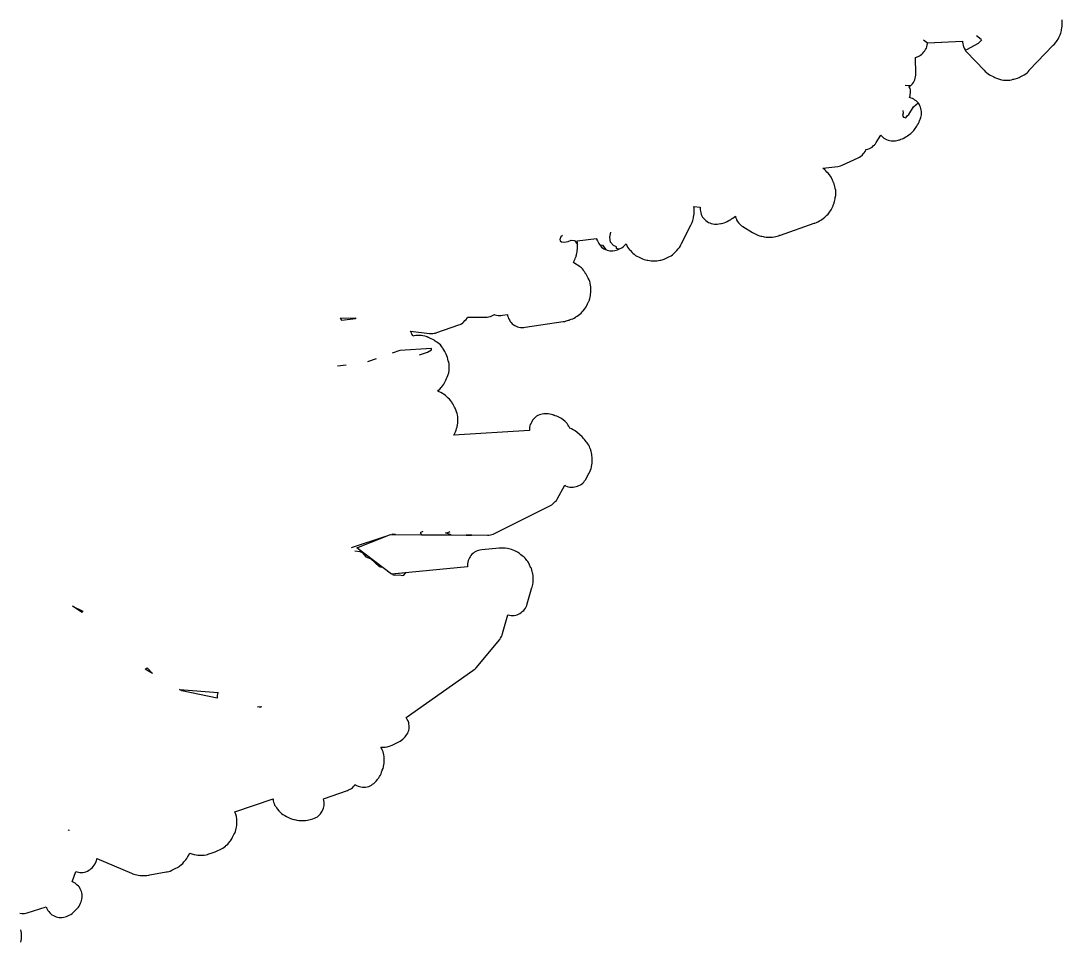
# Model space of a CAD drawing. Header units: metres. Extents: x 0 to 1325, y -1 to 773.
# Drawn here: x 401.63 to 431.61, y 65.37 to 91.9 of the extents above; entities that cross this region are included whole.
import ezdxf

# ---------------------------------------------------------------- set-up
doc = ezdxf.new("R2010")
doc.units = ezdxf.units.M

msp = doc.modelspace()

# ---------------------------------------------------------------- linework, layer by layer
at = {"layer": 'CUT'}
for points in [[(401.61, 66.208), (401.66, 66.198), (401.7, 66.198), (401.74, 66.198), (401.78, 66.208), (401.82, 66.218), (402.36, 66.388), (402.37, 66.358), (402.39, 66.318), (402.41, 66.278), (402.44, 66.248), (402.47, 66.218), (402.5, 66.188), (402.53, 66.158), (402.57, 66.138), (402.61, 66.118), (402.65, 66.098), (402.69, 66.088), (402.74, 66.078), (402.78, 66.078), (402.82, 66.078), (402.87, 66.088), (402.91, 66.098), (402.95, 66.108), (402.99, 66.128), (403.03, 66.148), (403.07, 66.168), (403.11, 66.198), (403.15, 66.228), (403.16, 66.238), (403.17, 66.248), (403.2, 66.278), (403.23, 66.308), (403.26, 66.338), (403.29, 66.378), (403.31, 66.408), (403.33, 66.448), (403.35, 66.488), (403.37, 66.528), (403.38, 66.568), (403.39, 66.608), (403.4, 66.658), (403.4, 66.698), (403.4, 66.738), (403.39, 66.788), (403.38, 66.828), (403.36, 66.868), (403.34, 66.908), (403.32, 66.948), (403.29, 66.978), (403.26, 67.008), (403.23, 67.038), (403.2, 67.068), (403.16, 67.088), (403.12, 67.108), (403.11, 67.108), (403.22, 67.408), (403.25, 67.398), (403.29, 67.388), (403.33, 67.378), (403.38, 67.378), (403.42, 67.378), (403.47, 67.388), (403.51, 67.398), (403.55, 67.418), (403.59, 67.438), (403.63, 67.458), (403.66, 67.488), (403.7, 67.518), (403.72, 67.548), (403.75, 67.588), (403.77, 67.628), (403.78, 67.648), (403.8, 67.688), (403.81, 67.718), (403.82, 67.758), (403.82, 67.778), (404.82, 67.358), (404.86, 67.338), (404.89, 67.328), (404.93, 67.318), (404.97, 67.308), (405.01, 67.298), (405.07, 67.288), (405.12, 67.288), (405.21, 67.288), (405.26, 67.288), (405.32, 67.298), (405.35, 67.308), (405.82, 67.398), (405.85, 67.398), (405.89, 67.408), (405.93, 67.418), (405.98, 67.438), (406.02, 67.458), (406.06, 67.478), (406.1, 67.498), (406.14, 67.518), (406.17, 67.538), (406.2, 67.558), (406.22, 67.578), (406.26, 67.608), (406.3, 67.638), (406.33, 67.678), (406.34, 67.688), (406.35, 67.698), (406.38, 67.738), (406.41, 67.778), (406.43, 67.818), (406.44, 67.828), (406.44, 67.838), (406.47, 67.878), (406.49, 67.918), (406.5, 67.928), (406.53, 67.918), (406.61, 67.898), (406.63, 67.898), (406.68, 67.888), (406.73, 67.878), (406.77, 67.878), (406.86, 67.878), (406.91, 67.878), (406.97, 67.888), (407.01, 67.898), (407.05, 67.908), (407.08, 67.918), (407.23, 67.968), (407.29, 67.998), (407.37, 68.038), (407.41, 68.058), (407.45, 68.078), (407.49, 68.108), (407.53, 68.138), (407.54, 68.148), (407.55, 68.158), (407.59, 68.188), (407.62, 68.228), (407.65, 68.268), (407.67, 68.288), (407.69, 68.318), (407.71, 68.348), (407.73, 68.388), (407.75, 68.428), (407.77, 68.468), (407.79, 68.508), (407.81, 68.558), (407.83, 68.638), (407.84, 68.678), (407.85, 68.738), (407.85, 68.788), (407.85, 68.878), (407.85, 68.928), (407.84, 68.968), (407.84, 68.988), (407.83, 69.018), (407.83, 69.028), (407.82, 69.058), (407.8, 69.098), (407.79, 69.118), (408.9, 69.498), (408.9, 69.488), (408.9, 69.438), (408.91, 69.398), (408.93, 69.358), (408.94, 69.318), (408.97, 69.278), (408.99, 69.238), (409.02, 69.198), (409.06, 69.148), (409.09, 69.118), (409.14, 69.078), (409.18, 69.048), (409.2, 69.038), (409.23, 69.018), (409.28, 68.988), (409.32, 68.968), (409.36, 68.948), (409.4, 68.928), (409.45, 68.908), (409.49, 68.898), (409.51, 68.898), (409.55, 68.888), (409.58, 68.878), (409.64, 68.868), (409.69, 68.868), (409.78, 68.868), (409.83, 68.868), (409.89, 68.878), (409.92, 68.888), (409.96, 68.898), (410, 68.908), (410.04, 68.918), (410.09, 68.938), (410.13, 68.958), (410.17, 68.978), (410.2, 69.008), (410.23, 69.038), (410.26, 69.068), (410.29, 69.108), (410.31, 69.138), (410.33, 69.178), (410.35, 69.228), (410.36, 69.268), (410.37, 69.308), (410.37, 69.358), (410.37, 69.398), (410.36, 69.448), (410.35, 69.488), (410.35, 69.498), (411.04, 69.738), (411.07, 69.758), (411.11, 69.778), (411.15, 69.798), (411.18, 69.818), (411.21, 69.848), (411.24, 69.878), (411.25, 69.908), (411.26, 69.898), (411.3, 69.878), (411.34, 69.858), (411.38, 69.848), (411.42, 69.838), (411.47, 69.828), (411.51, 69.828), (411.56, 69.828), (411.6, 69.838), (411.65, 69.848), (411.69, 69.868), (411.73, 69.888), (411.76, 69.918), (411.8, 69.938), (411.83, 69.978), (411.86, 70.008), (411.9, 70.058), (411.91, 70.068), (411.94, 70.098), (411.96, 70.138), (411.99, 70.178), (412.01, 70.218), (412.02, 70.258), (412.02, 70.278), (412.03, 70.298), (412.04, 70.318), (412.06, 70.368), (412.07, 70.408), (412.07, 70.428), (412.08, 70.478), (412.09, 70.528), (412.09, 70.568), (412.09, 70.658), (412.09, 70.708), (412.08, 70.768), (412.06, 70.848), (412.04, 70.908), (412.02, 70.958), (412, 70.988), (412.07, 70.988), (412.12, 70.988), (412.18, 70.998), (412.21, 71.008), (412.25, 71.018), (412.29, 71.028), (412.32, 71.038), (412.36, 71.058), (412.4, 71.078), (412.44, 71.098), (412.48, 71.118), (412.52, 71.138), (412.55, 71.158), (412.63, 71.218), (412.66, 71.248), (412.7, 71.278), (412.72, 71.308), (412.75, 71.348), (412.77, 71.388), (412.78, 71.428), (412.8, 71.468), (412.81, 71.518), (412.81, 71.558), (412.81, 71.608), (412.8, 71.648), (412.8, 71.688), (412.78, 71.738), (412.76, 71.778), (412.74, 71.818), (412.73, 71.838), (414.65, 73.188), (414.68, 73.218), (414.71, 73.238), (414.74, 73.268), (415.42, 74.088), (415.44, 74.128), (415.47, 74.168), (415.49, 74.208), (415.5, 74.258), (415.65, 74.798), (415.66, 74.798), (415.7, 74.788), (415.75, 74.778), (415.79, 74.778), (415.84, 74.778), (415.88, 74.788), (415.92, 74.798), (415.96, 74.818), (416, 74.838), (416.04, 74.858), (416.07, 74.888), (416.11, 74.918), (416.13, 74.948), (416.16, 74.988), (416.18, 75.028), (416.2, 75.068), (416.21, 75.108), (416.34, 75.578), (416.35, 75.588), (416.36, 75.628), (416.37, 75.668), (416.38, 75.728), (416.38, 75.778), (416.38, 75.868), (416.38, 75.918), (416.37, 75.978), (416.36, 76.008), (416.35, 76.048), (416.34, 76.088), (416.33, 76.108), (416.33, 76.118), (416.33, 76.128), (416.32, 76.148), (416.31, 76.158), (416.3, 76.188), (416.29, 76.228), (416.27, 76.258), (416.25, 76.298), (416.23, 76.328), (416.21, 76.348), (416.2, 76.358), (416.18, 76.388), (416.15, 76.428), (416.12, 76.458), (416.07, 76.498), (416.03, 76.528), (416.01, 76.538), (415.99, 76.558), (415.96, 76.578), (415.93, 76.598), (415.89, 76.618), (415.85, 76.638), (415.81, 76.658), (415.76, 76.678), (415.72, 76.688), (415.68, 76.698), (415.64, 76.708), (415.58, 76.718), (415.53, 76.718), (415.44, 76.718), (415.4, 76.718), (414.9, 76.668), (414.85, 76.658), (414.81, 76.648), (414.77, 76.638), (414.73, 76.618), (414.69, 76.598), (414.66, 76.568), (414.62, 76.538), (414.59, 76.508), (414.57, 76.468), (414.55, 76.438), (414.53, 76.398), (414.51, 76.358), (414.5, 76.308), (414.49, 76.268), (414.49, 76.228), (414.49, 76.178), (412.3, 75.968), (411.31, 76.728), (412.28, 77.108), (415.07, 77.088), (415.11, 77.088), (415.15, 77.098), (415.19, 77.108), (415.23, 77.118), (415.27, 77.138), (416.88, 77.948), (416.92, 77.968), (416.96, 77.998), (416.99, 78.028), (417.02, 78.058), (417.05, 78.088), (417.07, 78.128), (417.29, 78.528), (417.31, 78.508), (417.36, 78.488), (417.4, 78.478), (417.44, 78.468), (417.49, 78.468), (417.53, 78.468), (417.57, 78.478), (417.62, 78.488), (417.66, 78.498), (417.7, 78.518), (417.74, 78.538), (417.77, 78.558), (417.81, 78.588), (417.84, 78.618), (417.86, 78.658), (417.89, 78.688), (417.96, 78.808), (417.97, 78.838), (417.99, 78.878), (418.01, 78.918), (418.03, 78.958), (418.05, 79.008), (418.06, 79.048), (418.06, 79.068), (418.07, 79.118), (418.08, 79.168), (418.08, 79.208), (418.08, 79.288), (418.08, 79.338), (418.07, 79.378), (418.07, 79.398), (418.07, 79.418), (418.06, 79.438), (418.06, 79.458), (418.05, 79.498), (418.04, 79.528), (418.04, 79.538), (418.04, 79.548), (418.03, 79.568), (418.02, 79.578), (418.01, 79.608), (418, 79.648), (417.98, 79.678), (417.96, 79.718), (417.94, 79.748), (417.92, 79.768), (417.91, 79.778), (417.89, 79.808), (417.86, 79.848), (417.83, 79.878), (417.8, 79.908), (417.79, 79.918), (417.64, 80.058), (417.6, 80.088), (417.57, 80.108), (417.53, 80.128), (417.49, 80.148), (417.44, 80.168), (417.43, 80.188), (417.41, 80.228), (417.38, 80.268), (417.36, 80.308), (417.33, 80.338), (417.3, 80.368), (417.25, 80.408), (417.21, 80.438), (417.18, 80.458), (417.14, 80.478), (417.1, 80.498), (417.06, 80.518), (417.02, 80.528), (417.01, 80.538), (416.99, 80.538), (416.98, 80.548), (416.97, 80.548), (416.95, 80.558), (416.91, 80.568), (416.86, 80.578), (416.81, 80.588), (416.77, 80.588), (416.73, 80.588), (416.69, 80.588), (416.64, 80.578), (416.6, 80.568), (416.56, 80.558), (416.52, 80.538), (416.48, 80.518), (416.45, 80.488), (416.42, 80.458), (416.39, 80.428), (416.36, 80.398), (416.34, 80.358), (416.32, 80.318), (416.3, 80.278), (416.29, 80.238), (416.28, 80.188), (416.28, 80.148), (416.28, 80.108), (414.1, 79.968), (414.11, 79.988), (414.13, 80.028), (414.15, 80.068), (414.17, 80.118), (414.18, 80.158), (414.19, 80.198), (414.19, 80.218), (414.2, 80.268), (414.21, 80.318), (414.21, 80.358), (414.21, 80.448), (414.21, 80.498), (414.2, 80.558), (414.19, 80.598), (414.18, 80.638), (414.16, 80.698), (414.14, 80.748), (414.12, 80.778), (414.1, 80.818), (414.07, 80.868), (414.05, 80.898), (414.04, 80.918), (414.01, 80.958), (413.97, 81.008), (413.94, 81.038), (413.91, 81.068), (413.86, 81.108), (413.82, 81.138), (413.8, 81.148), (413.77, 81.168), (413.72, 81.198), (413.68, 81.218), (413.64, 81.238), (413.66, 81.268), (413.7, 81.298), (413.73, 81.338), (413.74, 81.348), (413.75, 81.358), (413.78, 81.398), (413.81, 81.438), (413.83, 81.478), (413.85, 81.518), (413.87, 81.558), (413.89, 81.598), (413.91, 81.638), (413.93, 81.688), (413.95, 81.768), (413.96, 81.828), (413.96, 81.878), (413.96, 81.968), (413.96, 82.018), (413.95, 82.078), (413.94, 82.108), (413.93, 82.148), (413.93, 82.168), (413.92, 82.208), (413.9, 82.258), (413.88, 82.298), (413.86, 82.338), (413.84, 82.378), (413.81, 82.428), (413.79, 82.458), (413.78, 82.478), (413.75, 82.518), (413.71, 82.568), (413.68, 82.598), (413.64, 82.628), (413.61, 82.648), (413.6, 82.658), (413.59, 82.658), (413.57, 82.678), (413.56, 82.678), (413.53, 82.708), (413.49, 82.728), (413.45, 82.748), (413.41, 82.768), (413.37, 82.778), (413.36, 82.788), (413.34, 82.788), (413.33, 82.798), (413.32, 82.798), (413.3, 82.808), (413.26, 82.818), (413.21, 82.828), (413.16, 82.838), (413.12, 82.838), (413.04, 82.838), (413, 82.838), (412.95, 82.828), (412.92, 82.818), (412.91, 82.838), (412.89, 82.888), (412.87, 82.928), (412.85, 82.968), (413.4, 82.898), (413.45, 82.898), (413.49, 82.898), (413.53, 82.908), (413.57, 82.908), (413.61, 82.928), (414.24, 83.148), (414.28, 83.158), (414.32, 83.178), (414.36, 83.208), (414.39, 83.238), (414.42, 83.268), (414.45, 83.298), (414.48, 83.338), (414.49, 83.368), (415.01, 83.368), (415.06, 83.368), (415.1, 83.378), (415.15, 83.388), (415.19, 83.408), (415.23, 83.428), (415.27, 83.448), (415.28, 83.438), (415.33, 83.428), (415.37, 83.418), (415.41, 83.418), (415.46, 83.418), (415.5, 83.428), (415.64, 83.448), (415.64, 83.408), (415.66, 83.368), (415.67, 83.328), (415.7, 83.288), (415.72, 83.248), (415.75, 83.218), (415.78, 83.178), (415.81, 83.158), (415.85, 83.128), (415.89, 83.108), (415.93, 83.088), (415.97, 83.078), (416.02, 83.068), (416.06, 83.068), (416.11, 83.068), (416.15, 83.078), (417.25, 83.248), (417.29, 83.248), (417.33, 83.258), (417.37, 83.268), (417.4, 83.278), (417.41, 83.278), (417.42, 83.278), (417.44, 83.288), (417.45, 83.298), (417.48, 83.308), (417.52, 83.318), (417.56, 83.338), (417.6, 83.368), (417.61, 83.378), (417.65, 83.398), (417.69, 83.428), (417.73, 83.458), (417.76, 83.488), (417.79, 83.518), (417.82, 83.548), (417.86, 83.598), (417.89, 83.638), (417.91, 83.668), (417.93, 83.708), (417.95, 83.748), (417.97, 83.788), (417.98, 83.828), (417.99, 83.838), (418, 83.858), (418, 83.868), (418, 83.878), (418.01, 83.908), (418.02, 83.948), (418.03, 83.988), (418.03, 84.028), (418.04, 84.078), (418.04, 84.118), (418.04, 84.198), (418.04, 84.238), (418.03, 84.288), (418.02, 84.338), (418.02, 84.358), (418.01, 84.398), (417.99, 84.448), (417.97, 84.488), (417.95, 84.528), (417.93, 84.568), (417.91, 84.608), (417.88, 84.638), (417.88, 84.648), (417.87, 84.668), (417.86, 84.678), (417.85, 84.688), (417.83, 84.718), (417.8, 84.758), (417.77, 84.788), (417.72, 84.828), (417.68, 84.858), (417.66, 84.868), (417.63, 84.888), (417.58, 84.918), (417.54, 84.938), (417.55, 84.968), (417.57, 85.008), (417.59, 85.048), (417.6, 85.088), (417.61, 85.098), (417.62, 85.118), (417.62, 85.128), (417.62, 85.138), (417.63, 85.168), (417.64, 85.208), (417.65, 85.248), (417.65, 85.288), (417.66, 85.338), (417.66, 85.378), (417.66, 85.458), (417.66, 85.508), (417.65, 85.558), (417.65, 85.568), (418.21, 85.638), (418.21, 85.618), (418.23, 85.568), (418.25, 85.528), (418.27, 85.488), (418.29, 85.458), (418.32, 85.418), (418.35, 85.388), (418.39, 85.358), (418.42, 85.338), (418.46, 85.318), (418.51, 85.298), (418.55, 85.288), (418.59, 85.278), (418.64, 85.278), (418.68, 85.278), (418.73, 85.288), (418.77, 85.298), (418.81, 85.308), (418.85, 85.328), (418.89, 85.348), (418.93, 85.368), (418.97, 85.398), (419.01, 85.428), (419.04, 85.458), (419.06, 85.478), (419.08, 85.428), (419.1, 85.388), (419.13, 85.348), (419.16, 85.308), (419.17, 85.298), (419.18, 85.288), (419.22, 85.238), (419.25, 85.208), (419.29, 85.178), (419.33, 85.148), (419.37, 85.128), (419.41, 85.108), (419.45, 85.088), (419.49, 85.068), (419.53, 85.048), (419.58, 85.028), (419.62, 85.018), (419.66, 85.008), (419.68, 85.008), (419.73, 84.998), (419.78, 84.988), (419.82, 84.988), (419.9, 84.988), (419.94, 84.988), (419.99, 84.998), (420.04, 85.008), (420.06, 85.008), (420.1, 85.018), (420.15, 85.038), (420.19, 85.058), (420.23, 85.078), (420.27, 85.098), (420.31, 85.118), (420.35, 85.138), (420.39, 85.168), (420.43, 85.198), (420.46, 85.228), (420.49, 85.258), (420.52, 85.288), (420.56, 85.338), (420.59, 85.378), (420.61, 85.408), (420.63, 85.448), (420.65, 85.488), (420.92, 86.018), (420.94, 86.058), (420.96, 86.098), (420.98, 86.148), (420.99, 86.188), (421, 86.228), (421, 86.248), (421.01, 86.298), (421.02, 86.348), (421.02, 86.388), (421.02, 86.468), (421.02, 86.508), (421.01, 86.558), (421.19, 86.538), (421.19, 86.508), (421.19, 86.458), (421.2, 86.418), (421.21, 86.378), (421.22, 86.328), (421.24, 86.288), (421.26, 86.248), (421.29, 86.218), (421.32, 86.178), (421.35, 86.148), (421.39, 86.128), (421.43, 86.098), (421.47, 86.088), (421.51, 86.068), (421.55, 86.058), (421.6, 86.048), (421.64, 86.048), (421.68, 86.048), (421.73, 86.058), (421.78, 86.068), (421.8, 86.068), (421.84, 86.078), (421.88, 86.088), (421.93, 86.108), (421.97, 86.128), (422.01, 86.148), (422.05, 86.168), (422.08, 86.188), (422.09, 86.198), (422.13, 86.218), (422.17, 86.248), (422.21, 86.278), (422.21, 86.248), (422.23, 86.208), (422.24, 86.168), (422.26, 86.128), (422.29, 86.088), (422.32, 86.058), (422.35, 86.028), (422.38, 85.998), (422.42, 85.978), (422.7, 85.808), (422.73, 85.788), (422.77, 85.768), (422.81, 85.748), (422.85, 85.728), (422.9, 85.708), (422.94, 85.698), (422.96, 85.698), (423, 85.688), (423.03, 85.678), (423.09, 85.668), (423.14, 85.668), (423.23, 85.668), (423.27, 85.668), (423.32, 85.678), (423.37, 85.688), (423.41, 85.698), (423.44, 85.708), (423.48, 85.728), (423.5, 85.728), (424.47, 86.078), (424.49, 86.078), (424.54, 86.098), (424.58, 86.118), (424.62, 86.138), (424.66, 86.158), (424.69, 86.178), (424.73, 86.208), (424.78, 86.248), (424.81, 86.278), (424.84, 86.308), (424.87, 86.338), (424.91, 86.388), (424.94, 86.428), (424.96, 86.458), (424.98, 86.498), (425, 86.538), (425.02, 86.578), (425.03, 86.618), (425.04, 86.628), (425.05, 86.648), (425.05, 86.658), (425.05, 86.668), (425.06, 86.698), (425.07, 86.738), (425.08, 86.778), (425.08, 86.818), (425.09, 86.868), (425.09, 86.908), (425.09, 86.988), (425.09, 87.028), (425.08, 87.078), (425.07, 87.128), (425.06, 87.168), (425.05, 87.188), (425.05, 87.198), (425.05, 87.208), (425.04, 87.228), (425.03, 87.238), (425.02, 87.278), (425, 87.318), (424.98, 87.358), (424.96, 87.398), (424.94, 87.428), (424.91, 87.468), (424.87, 87.518), (424.84, 87.548), (424.81, 87.578), (424.78, 87.608), (424.73, 87.648), (424.72, 87.658), (425.15, 87.708), (425.19, 87.718), (425.23, 87.728), (425.28, 87.748), (425.74, 87.958), (425.78, 87.978), (425.81, 88.008), (425.85, 88.028), (425.88, 88.068), (425.91, 88.098), (425.94, 88.138), (425.96, 88.178), (425.96, 88.198), (425.97, 88.198), (426.02, 88.208), (426.06, 88.228), (426.1, 88.248), (426.14, 88.268), (426.17, 88.298), (426.21, 88.328), (426.24, 88.358), (426.26, 88.398), (426.39, 88.608), (426.41, 88.588), (426.44, 88.558), (426.48, 88.528), (426.51, 88.508), (426.55, 88.488), (426.6, 88.468), (426.64, 88.458), (426.69, 88.448), (426.73, 88.448), (426.77, 88.448), (426.81, 88.448), (426.85, 88.458), (426.89, 88.468), (426.92, 88.478), (426.93, 88.478), (426.94, 88.478), (426.96, 88.488), (426.97, 88.498), (427.01, 88.508), (427.05, 88.528), (427.09, 88.548), (427.13, 88.568), (427.16, 88.588), (427.2, 88.618), (427.25, 88.658), (427.28, 88.688), (427.31, 88.718), (427.34, 88.748), (427.38, 88.798), (427.41, 88.838), (427.43, 88.868), (427.45, 88.908), (427.47, 88.948), (427.49, 88.988), (427.5, 89.028), (427.51, 89.038), (427.52, 89.058), (427.52, 89.078), (427.53, 89.088), (427.54, 89.118), (427.55, 89.158), (427.56, 89.198), (427.56, 89.248), (427.56, 89.288), (427.55, 89.328), (427.54, 89.378), (427.53, 89.418), (427.51, 89.458), (427.49, 89.498), (427.47, 89.528), (427.44, 89.568), (427.41, 89.598), (427.37, 89.618), (427.34, 89.648), (427.3, 89.668), (427.26, 89.678), (427.22, 89.698), (427.23, 89.738), (427.23, 89.778), (427.24, 89.828), (427.24, 89.868), (427.24, 89.918), (427.23, 89.958), (427.21, 89.998), (427.21, 90.008), (427.24, 90.028), (427.27, 90.058), (427.3, 90.088), (427.33, 90.128), (427.35, 90.168), (427.37, 90.208), (427.38, 90.248), (427.39, 90.288), (427.4, 90.338), (427.4, 90.378), (427.39, 90.848), (427.46, 90.878), (427.5, 90.898), (427.53, 90.918), (427.57, 90.938), (427.6, 90.968), (427.63, 91.008), (427.66, 91.038), (427.68, 91.078), (427.7, 91.118), (427.71, 91.158), (427.72, 91.198), (427.73, 91.248), (427.73, 91.268), (428.74, 91.318), (428.74, 91.288), (428.75, 91.238), (428.76, 91.198), (428.77, 91.158), (428.79, 91.118), (428.81, 91.078), (428.83, 91.038), (428.86, 91.008), (429.36, 90.478), (429.39, 90.448), (429.42, 90.428), (429.43, 90.418), (429.44, 90.408), (429.48, 90.378), (429.52, 90.348), (429.56, 90.328), (429.6, 90.308), (429.64, 90.288), (429.67, 90.268), (429.72, 90.248), (429.78, 90.228), (429.86, 90.208), (429.92, 90.198), (429.97, 90.198), (430.06, 90.198), (430.1, 90.198), (430.15, 90.208), (430.2, 90.218), (430.22, 90.218), (430.26, 90.228), (430.32, 90.248), (430.37, 90.268), (430.4, 90.288), (430.44, 90.308), (430.48, 90.328), (430.52, 90.348), (430.56, 90.378), (430.6, 90.408), (430.63, 90.438), (430.66, 90.468), (430.66, 90.478), (431.35, 91.198), (431.38, 91.218), (431.42, 91.268), (431.45, 91.308), (431.47, 91.338), (431.49, 91.378), (431.51, 91.418), (431.53, 91.458), (431.55, 91.498), (431.57, 91.548), (431.59, 91.628), (431.59, 91.648), (431.6, 91.698), (431.61, 91.748), (431.61, 91.788), (431.61, 91.878), (431.61, 91.928)], [(401.63, 65.368), (401.64, 65.418), (401.65, 65.468), (401.65, 65.508), (401.65, 65.588), (401.65, 65.628), (401.64, 65.678), (401.63, 65.728)]]:
    msp.add_lwpolyline(points, dxfattribs=at)
for points in [[(411.27, 83.338), (411.27, 83.318), (410.87, 83.268), (410.87, 83.278), (410.85, 83.318), (410.83, 83.338), (411.27, 83.348), (411.27, 83.338)], [(403.42, 74.898), (403.41, 74.888), (403.4, 74.858), (403.12, 75.048), (403.42, 74.898)], [(405.24, 73.248), (405.27, 73.268), (405.42, 73.108), (405.21, 73.228), (405.24, 73.248)], [(406.2, 72.648), (407.31, 72.558), (407.3, 72.518), (407.29, 72.468), (407.29, 72.428), (407.29, 72.398), (406.27, 72.608), (406.2, 72.648)], [(408.55, 72.158), (408.54, 72.128), (408.45, 72.148), (408.55, 72.158)], [(403, 68.608), (403.03, 68.598), (403.02, 68.588), (403, 68.608)]]:
    msp.add_lwpolyline(points, close=True, dxfattribs=at)
at = {"layer": 'SCORE'}
for points in [[(429.28, 91.368), (429.14, 91.468)], [(427.62, 91.358), (427.73, 91.268), (427.74, 91.268), (428.74, 91.318), (428.74, 91.288), (428.75, 91.238), (428.76, 91.198), (428.77, 91.158), (428.79, 91.118), (428.81, 91.088), (428.81, 91.078), (428.83, 91.068), (428.87, 91.078), (429.2, 91.258), (429.3, 91.358)], [(427.03, 89.248), (427.01, 89.178), (427.04, 89.128), (427.11, 89.108), (427.15, 89.168), (427.2, 89.208), (427.33, 89.428), (427.46, 89.538), (427.44, 89.568), (427.41, 89.598), (427.37, 89.618), (427.34, 89.648), (427.3, 89.668), (427.26, 89.678), (427.22, 89.698), (427.23, 89.738), (427.23, 89.778), (427.24, 89.828), (427.24, 89.868), (427.24, 89.918), (427.23, 89.958), (427.21, 89.998), (427.21, 90.008), (427.24, 90.028), (427.09, 90.038)], [(427.02, 89.318), (427.03, 89.248)], [(417.23, 85.718), (417.18, 85.678), (417.15, 85.608), (417.16, 85.568), (417.2, 85.538), (417.27, 85.528), (417.39, 85.548), (417.48, 85.588), (417.57, 85.578), (417.66, 85.458), (417.66, 85.508), (417.65, 85.558), (417.65, 85.568), (418.21, 85.638), (418.21, 85.618), (418.23, 85.568), (418.25, 85.528), (418.27, 85.488), (418.29, 85.458), (418.3, 85.448), (418.32, 85.448), (418.38, 85.438), (418.42, 85.398), (418.46, 85.328), (418.46, 85.318), (418.47, 85.318), (418.51, 85.298), (418.55, 85.288), (418.59, 85.278), (418.64, 85.278), (418.68, 85.278), (418.73, 85.288), (418.77, 85.298), (418.81, 85.308), (418.85, 85.328), (418.78, 85.348), (418.78, 85.398), (418.69, 85.428), (418.61, 85.528), (418.59, 85.668), (418.62, 85.818)], [(413.11, 82.288), (413.34, 82.358), (413.46, 82.428), (413.46, 82.468), (412.54, 82.408), (412.32, 82.328)], [(411.86, 82.168), (411.61, 82.078)], [(411, 81.988), (410.75, 81.958)], [(412.03, 76.168), (411.31, 76.728), (412.13, 77.048), (411.14, 76.728)], [(412.34, 77.118), (412.31, 77.108), (412.42, 77.108), (412.34, 77.118)], [(413.21, 77.198), (413.13, 77.158), (413.16, 77.128), (413.17, 77.098), (414.02, 77.098), (413.86, 77.158), (413.93, 77.168), (413.99, 77.198)], [(414.6, 77.098), (414.45, 77.088), (414.61, 77.088), (414.6, 77.098)], [(411.25, 76.638), (411.39, 76.618), (411.46, 76.588), (411.57, 76.468), (411.71, 76.408), (411.95, 76.188), (412.03, 76.168)], [(412.72, 76.008), (412.33, 75.968), (412.33, 75.958), (412.38, 75.938), (412.53, 75.948), (412.62, 75.928), (412.66, 75.938), (412.7, 75.988), (412.72, 76.008)]]:
    msp.add_lwpolyline(points, dxfattribs=at)

doc.saveas('drawing.dxf')
